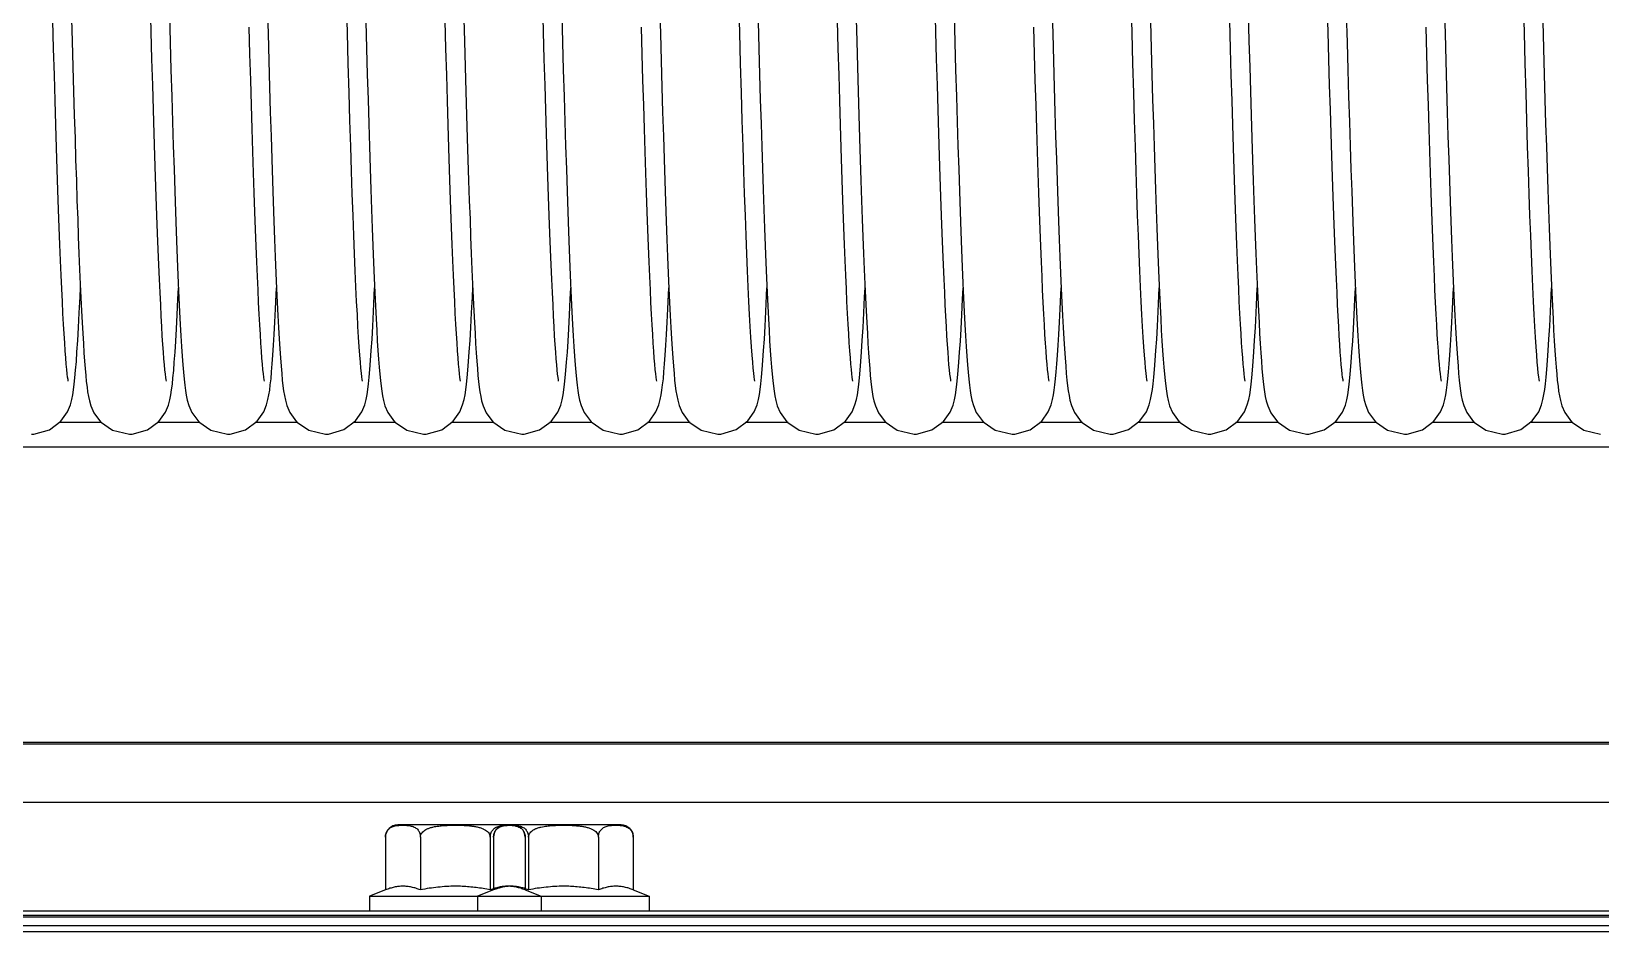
# Model space of a CAD drawing. Header units: millimetres. Extents: x 21899 to 38731, y -5425 to 3612.
# Drawn here: x 31833.5 to 31961.5, y -2806 to -2732.6 of the extents above; entities that cross this region are included whole.
import ezdxf

# ---------------------------------------------------------------- set-up
doc = ezdxf.new("R2010")
doc.units = ezdxf.units.MM

msp = doc.modelspace()

# ---------------------------------------------------------------- linework, layer by layer
at = {"color": 7, "linetype": 'Continuous'}
for p, q in [((31836.7, -2728.98), (31836.82, -2733.37)), ((31868.7, -2728.98), (31868.82, -2733.37)), ((31900.7, -2728.98), (31900.82, -2733.37)), ((31932.7, -2728.98), (31932.82, -2733.37)), ((31839.23, -2764.47), (31835.76, -2764.47)), ((31847.23, -2764.47), (31843.76, -2764.47)), ((31855.23, -2764.47), (31851.76, -2764.47)), ((31863.23, -2764.47), (31859.75, -2764.47)), ((31871.23, -2764.47), (31867.76, -2764.47)), ((31879.23, -2764.47), (31875.76, -2764.47)), ((31887.23, -2764.47), (31883.76, -2764.47)), ((31895.23, -2764.47), (31891.75, -2764.47)), ((31903.23, -2764.47), (31899.76, -2764.47)), ((31911.23, -2764.47), (31907.76, -2764.47)), ((31919.23, -2764.47), (31915.76, -2764.47)), ((31927.23, -2764.47), (31923.75, -2764.47)), ((31935.23, -2764.47), (31931.76, -2764.47)), ((31943.23, -2764.47), (31939.76, -2764.47)), ((31951.23, -2764.47), (31947.76, -2764.47)), ((31959.23, -2764.47), (31955.75, -2764.47)), ((32609.4, -2766.47), (31393.4, -2766.47)), ((34140.86, -2790.56), (31376.6, -2790.56)), ((34087.08, -2790.56), (31418.08, -2790.56)), ((34100.4, -2795.44), (31383.4, -2795.44)), ((31872.78, -2797.27), (31863.38, -2797.27)), ((31881.6, -2797.27), (31872.2, -2797.27)), ((31862.38, -2798.27), (31862.38, -2802.56)), ((31865.23, -2798.27), (31865.23, -2802.56)), ((31870.93, -2798.27), (31870.93, -2802.56)), ((31871.2, -2798.27), (31871.2, -2802.56)), ((31873.78, -2798.27), (31873.78, -2802.56)), ((31874.05, -2798.27), (31874.05, -2802.56)), ((31879.75, -2798.27), (31879.75, -2802.56)), ((31882.6, -2798.27), (31882.6, -2802.56)), ((31862.38, -2802.56), (31861.08, -2803.07)), ((31861.08, -2803.07), (31861.08, -2804.27)), ((31861.08, -2803.07), (31875.08, -2803.07)), ((31871.2, -2802.56), (31869.9, -2803.07)), ((31869.9, -2803.07), (31869.9, -2804.27)), ((31869.9, -2803.07), (31883.9, -2803.07)), ((31873.78, -2802.56), (31875.08, -2803.07)), ((31875.08, -2803.07), (31875.08, -2804.27)), ((31882.6, -2802.56), (31883.9, -2803.07)), ((31883.9, -2803.07), (31883.9, -2804.27)), ((31376.6, -2804.27), (34140.86, -2804.27)), ((31418.08, -2804.27), (34087.08, -2804.27)), ((31300.4, -2804.64), (34182.4, -2804.64)), ((31376.6, -2805.97), (34140.86, -2805.97)), ((31418.08, -2805.97), (34087.08, -2805.97))]:
    msp.add_line(p, q, dxfattribs=at)
at = {"color": 9, "linetype": 'Continuous'}
for p, q in [((34140.86, -2790.69), (31376.6, -2790.69)), ((34087.08, -2790.69), (31418.08, -2790.69)), ((31376.6, -2804.77), (34140.86, -2804.77)), ((31376.6, -2805.47), (34140.86, -2805.47)), ((31418.08, -2804.77), (34087.08, -2804.77)), ((31418.08, -2805.47), (34087.08, -2805.47))]:
    msp.add_line(p, q, dxfattribs=at)
at = {"color": 7, "linetype": 'Continuous'}
for points in [[(31860.51, -2761.09), (31860.49, -2760.97), (31860.46, -2760.75), (31860.42, -2760.44), (31860.38, -2760.04), (31860.34, -2759.55), (31860.29, -2758.97), (31860.24, -2758.29), (31860.19, -2757.51), (31860.14, -2756.64), (31860.09, -2755.66), (31860.03, -2754.59), (31859.98, -2753.4), (31859.92, -2752.11), (31859.86, -2750.72), (31859.8, -2749.21), (31859.74, -2747.58), (31859.68, -2745.83), (31859.62, -2743.97), (31859.55, -2741.97), (31859.49, -2739.85), (31859.42, -2737.59), (31859.35, -2735.2), (31859.28, -2732.67), (31859.2, -2730)], [(31892.51, -2761.09), (31892.49, -2760.97), (31892.46, -2760.75), (31892.42, -2760.44), (31892.38, -2760.04), (31892.34, -2759.55), (31892.29, -2758.97), (31892.24, -2758.29), (31892.19, -2757.51), (31892.14, -2756.64), (31892.09, -2755.66), (31892.03, -2754.59), (31891.98, -2753.4), (31891.92, -2752.11), (31891.86, -2750.72), (31891.8, -2749.21), (31891.74, -2747.58), (31891.68, -2745.83), (31891.62, -2743.97), (31891.55, -2741.97), (31891.49, -2739.85), (31891.42, -2737.59), (31891.35, -2735.2), (31891.28, -2732.67), (31891.2, -2730)], [(31924.51, -2761.09), (31924.49, -2760.97), (31924.46, -2760.75), (31924.42, -2760.44), (31924.38, -2760.04), (31924.34, -2759.55), (31924.29, -2758.97), (31924.24, -2758.29), (31924.19, -2757.51), (31924.14, -2756.64), (31924.09, -2755.66), (31924.03, -2754.59), (31923.98, -2753.4), (31923.92, -2752.11), (31923.86, -2750.72), (31923.8, -2749.21), (31923.74, -2747.58), (31923.68, -2745.83), (31923.62, -2743.97), (31923.55, -2741.97), (31923.49, -2739.85), (31923.42, -2737.59), (31923.35, -2735.2), (31923.28, -2732.67), (31923.2, -2730)], [(31956.51, -2761.09), (31956.49, -2760.97), (31956.46, -2760.75), (31956.42, -2760.44), (31956.38, -2760.04), (31956.34, -2759.55), (31956.29, -2758.97), (31956.24, -2758.29), (31956.19, -2757.51), (31956.14, -2756.64), (31956.09, -2755.66), (31956.03, -2754.59), (31955.98, -2753.4), (31955.92, -2752.11), (31955.86, -2750.72), (31955.8, -2749.21), (31955.74, -2747.58), (31955.68, -2745.83), (31955.62, -2743.97), (31955.55, -2741.97), (31955.49, -2739.85), (31955.42, -2737.59), (31955.35, -2735.2), (31955.28, -2732.67), (31955.2, -2730)], [(31844.51, -2761.09), (31844.49, -2760.99), (31844.46, -2760.8), (31844.43, -2760.53), (31844.39, -2760.18), (31844.35, -2759.77), (31844.31, -2759.28), (31844.27, -2758.73), (31844.23, -2758.1), (31844.18, -2757.41), (31844.14, -2756.64), (31844.09, -2755.79), (31844.05, -2754.87), (31844, -2753.87), (31843.95, -2752.78), (31843.9, -2751.62), (31843.85, -2750.36), (31843.8, -2749.02), (31843.74, -2747.58), (31843.69, -2746.05), (31843.63, -2744.43), (31843.58, -2742.71), (31843.52, -2740.89), (31843.46, -2738.97), (31843.4, -2736.95), (31843.34, -2734.83), (31843.28, -2732.6), (31843.21, -2730.27)], [(31844.76, -2731.14), (31844.83, -2733.47), (31844.89, -2735.72), (31844.95, -2737.88), (31845.02, -2739.95), (31845.08, -2741.92), (31845.14, -2743.8), (31845.2, -2745.59), (31845.26, -2747.28), (31845.31, -2748.88), (31845.37, -2750.38), (31845.43, -2751.78), (31845.48, -2753.09), (31845.54, -2754.31), (31845.59, -2755.43), (31845.65, -2756.47), (31845.7, -2757.41), (31845.75, -2758.27), (31845.81, -2759.05), (31845.86, -2759.75)], [(31852.74, -2730.45), (31852.81, -2732.76), (31852.87, -2734.99), (31852.93, -2737.12), (31852.99, -2739.17), (31853.05, -2741.12), (31853.11, -2742.99), (31853.17, -2744.76), (31853.23, -2746.45), (31853.28, -2748.04), (31853.34, -2749.54), (31853.39, -2750.96), (31853.45, -2752.29), (31853.5, -2753.53), (31853.56, -2754.68), (31853.61, -2755.75), (31853.66, -2756.73), (31853.71, -2757.63), (31853.77, -2758.45), (31853.82, -2759.2)], [(31876.51, -2761.09), (31876.49, -2760.99), (31876.46, -2760.8), (31876.43, -2760.53), (31876.39, -2760.18), (31876.35, -2759.77), (31876.31, -2759.28), (31876.27, -2758.73), (31876.23, -2758.1), (31876.18, -2757.41), (31876.14, -2756.64), (31876.09, -2755.79), (31876.05, -2754.87), (31876, -2753.87), (31875.95, -2752.78), (31875.9, -2751.62), (31875.85, -2750.36), (31875.8, -2749.02), (31875.74, -2747.58), (31875.69, -2746.05), (31875.63, -2744.43), (31875.58, -2742.71), (31875.52, -2740.89), (31875.46, -2738.97), (31875.4, -2736.95), (31875.34, -2734.83), (31875.28, -2732.6), (31875.21, -2730.27)], [(31876.76, -2731.14), (31876.83, -2733.47), (31876.89, -2735.72), (31876.95, -2737.88), (31877.02, -2739.95), (31877.08, -2741.92), (31877.14, -2743.8), (31877.2, -2745.59), (31877.26, -2747.28), (31877.31, -2748.88), (31877.37, -2750.38), (31877.43, -2751.78), (31877.48, -2753.09), (31877.54, -2754.31), (31877.59, -2755.43), (31877.65, -2756.47), (31877.7, -2757.41), (31877.75, -2758.27), (31877.81, -2759.05), (31877.86, -2759.75)], [(31884.74, -2730.45), (31884.81, -2732.76), (31884.87, -2734.99), (31884.93, -2737.12), (31884.99, -2739.17), (31885.05, -2741.12), (31885.11, -2742.99), (31885.17, -2744.76), (31885.23, -2746.45), (31885.28, -2748.04), (31885.34, -2749.54), (31885.39, -2750.96), (31885.45, -2752.29), (31885.5, -2753.53), (31885.56, -2754.68), (31885.61, -2755.75), (31885.66, -2756.73), (31885.71, -2757.63), (31885.77, -2758.45), (31885.82, -2759.2)], [(31908.51, -2761.09), (31908.49, -2760.99), (31908.46, -2760.8), (31908.43, -2760.53), (31908.39, -2760.18), (31908.35, -2759.77), (31908.31, -2759.28), (31908.27, -2758.73), (31908.23, -2758.1), (31908.18, -2757.41), (31908.14, -2756.64), (31908.09, -2755.79), (31908.05, -2754.87), (31908, -2753.87), (31907.95, -2752.78), (31907.9, -2751.62), (31907.85, -2750.36), (31907.8, -2749.02), (31907.74, -2747.58), (31907.69, -2746.05), (31907.63, -2744.43), (31907.58, -2742.71), (31907.52, -2740.89), (31907.46, -2738.97), (31907.4, -2736.95), (31907.34, -2734.83), (31907.28, -2732.6), (31907.21, -2730.27)], [(31908.76, -2731.14), (31908.83, -2733.47), (31908.89, -2735.72), (31908.95, -2737.88), (31909.02, -2739.95), (31909.08, -2741.92), (31909.14, -2743.8), (31909.2, -2745.59), (31909.26, -2747.28), (31909.31, -2748.88), (31909.37, -2750.38), (31909.43, -2751.78), (31909.48, -2753.09), (31909.54, -2754.31), (31909.59, -2755.43), (31909.65, -2756.47), (31909.7, -2757.41), (31909.75, -2758.27), (31909.81, -2759.05), (31909.86, -2759.75)], [(31916.74, -2730.45), (31916.81, -2732.76), (31916.87, -2734.99), (31916.93, -2737.12), (31916.99, -2739.17), (31917.05, -2741.12), (31917.11, -2742.99), (31917.17, -2744.76), (31917.23, -2746.45), (31917.28, -2748.04), (31917.34, -2749.54), (31917.39, -2750.96), (31917.45, -2752.29), (31917.5, -2753.53), (31917.56, -2754.68), (31917.61, -2755.75), (31917.66, -2756.73), (31917.71, -2757.63), (31917.77, -2758.45), (31917.82, -2759.2)], [(31940.51, -2761.09), (31940.49, -2760.99), (31940.46, -2760.8), (31940.43, -2760.53), (31940.39, -2760.18), (31940.35, -2759.77), (31940.31, -2759.28), (31940.27, -2758.73), (31940.23, -2758.1), (31940.18, -2757.41), (31940.14, -2756.64), (31940.09, -2755.79), (31940.05, -2754.87), (31940, -2753.87), (31939.95, -2752.78), (31939.9, -2751.62), (31939.85, -2750.36), (31939.8, -2749.02), (31939.74, -2747.58), (31939.69, -2746.05), (31939.63, -2744.43), (31939.58, -2742.71), (31939.52, -2740.89), (31939.46, -2738.97), (31939.4, -2736.95), (31939.34, -2734.83), (31939.28, -2732.6), (31939.21, -2730.27)], [(31940.76, -2731.14), (31940.83, -2733.47), (31940.89, -2735.72), (31940.95, -2737.88), (31941.02, -2739.95), (31941.08, -2741.92), (31941.14, -2743.8), (31941.2, -2745.59), (31941.26, -2747.28), (31941.31, -2748.88), (31941.37, -2750.38), (31941.43, -2751.78), (31941.48, -2753.09), (31941.54, -2754.31), (31941.59, -2755.43), (31941.65, -2756.47), (31941.7, -2757.41), (31941.75, -2758.27), (31941.81, -2759.05), (31941.86, -2759.75)], [(31948.74, -2730.45), (31948.81, -2732.76), (31948.87, -2734.99), (31948.93, -2737.12), (31948.99, -2739.17), (31949.05, -2741.12), (31949.11, -2742.99), (31949.17, -2744.76), (31949.23, -2746.45), (31949.28, -2748.04), (31949.34, -2749.54), (31949.39, -2750.96), (31949.45, -2752.29), (31949.5, -2753.53), (31949.56, -2754.68), (31949.61, -2755.75), (31949.66, -2756.73), (31949.71, -2757.63), (31949.77, -2758.45), (31949.82, -2759.2)], [(31836.51, -2761.09), (31836.49, -2760.97), (31836.46, -2760.77), (31836.43, -2760.49), (31836.39, -2760.13), (31836.35, -2759.7), (31836.31, -2759.19), (31836.26, -2758.62), (31836.22, -2757.97), (31836.17, -2757.24), (31836.13, -2756.44), (31836.08, -2755.57), (31836.03, -2754.61), (31835.98, -2753.57), (31835.93, -2752.45), (31835.88, -2751.25), (31835.83, -2749.96), (31835.78, -2748.57), (31835.72, -2747.09), (31835.67, -2745.52), (31835.61, -2743.84), (31835.56, -2742.07), (31835.5, -2740.19), (31835.44, -2738.21), (31835.38, -2736.14), (31835.31, -2733.97), (31835.25, -2731.72)], [(31852.51, -2761.09), (31852.49, -2760.98), (31852.46, -2760.78), (31852.43, -2760.5), (31852.39, -2760.14), (31852.35, -2759.72), (31852.31, -2759.22), (31852.27, -2758.64), (31852.22, -2758), (31852.18, -2757.29), (31852.13, -2756.5), (31852.08, -2755.63), (31852.04, -2754.69), (31851.99, -2753.66), (31851.94, -2752.56), (31851.89, -2751.37), (31851.84, -2750.1), (31851.78, -2748.74), (31851.73, -2747.28), (31851.68, -2745.74), (31851.62, -2744.1), (31851.57, -2742.36), (31851.51, -2740.52), (31851.45, -2738.58), (31851.39, -2736.55), (31851.33, -2734.43), (31851.26, -2732.22)], [(31860.78, -2731.78), (31860.84, -2733.98), (31860.9, -2736.1), (31860.96, -2738.14), (31861.02, -2740.1), (31861.08, -2741.97), (31861.14, -2743.76), (31861.19, -2745.47), (31861.25, -2747.09), (31861.3, -2748.62), (31861.36, -2750.06), (31861.41, -2751.42), (31861.47, -2752.69), (31861.52, -2753.87), (31861.57, -2754.98), (31861.62, -2756), (31861.67, -2756.94), (31861.72, -2757.8), (31861.77, -2758.59), (31861.82, -2759.3)], [(31868.51, -2761.09), (31868.49, -2760.97), (31868.46, -2760.77), (31868.43, -2760.49), (31868.39, -2760.13), (31868.35, -2759.7), (31868.31, -2759.19), (31868.26, -2758.62), (31868.22, -2757.97), (31868.17, -2757.24), (31868.13, -2756.44), (31868.08, -2755.57), (31868.03, -2754.61), (31867.98, -2753.57), (31867.93, -2752.45), (31867.88, -2751.25), (31867.83, -2749.96), (31867.78, -2748.57), (31867.72, -2747.09), (31867.67, -2745.52), (31867.61, -2743.84), (31867.56, -2742.07), (31867.5, -2740.19), (31867.44, -2738.21), (31867.38, -2736.14), (31867.31, -2733.97), (31867.25, -2731.72)], [(31884.51, -2761.09), (31884.49, -2760.98), (31884.46, -2760.78), (31884.43, -2760.5), (31884.39, -2760.14), (31884.35, -2759.72), (31884.31, -2759.22), (31884.27, -2758.64), (31884.22, -2758), (31884.18, -2757.29), (31884.13, -2756.5), (31884.08, -2755.63), (31884.04, -2754.69), (31883.99, -2753.66), (31883.94, -2752.56), (31883.89, -2751.37), (31883.84, -2750.1), (31883.78, -2748.74), (31883.73, -2747.28), (31883.68, -2745.74), (31883.62, -2744.1), (31883.57, -2742.36), (31883.51, -2740.52), (31883.45, -2738.58), (31883.39, -2736.55), (31883.33, -2734.43), (31883.26, -2732.22)], [(31892.78, -2731.78), (31892.84, -2733.98), (31892.9, -2736.1), (31892.96, -2738.14), (31893.02, -2740.1), (31893.08, -2741.97), (31893.14, -2743.76), (31893.19, -2745.47), (31893.25, -2747.09), (31893.3, -2748.62), (31893.36, -2750.06), (31893.41, -2751.42), (31893.47, -2752.69), (31893.52, -2753.87), (31893.57, -2754.98), (31893.62, -2756), (31893.67, -2756.94), (31893.72, -2757.8), (31893.77, -2758.59), (31893.82, -2759.3)], [(31900.51, -2761.09), (31900.49, -2760.97), (31900.46, -2760.77), (31900.43, -2760.49), (31900.39, -2760.13), (31900.35, -2759.7), (31900.31, -2759.19), (31900.26, -2758.62), (31900.22, -2757.97), (31900.17, -2757.24), (31900.13, -2756.44), (31900.08, -2755.57), (31900.03, -2754.61), (31899.98, -2753.57), (31899.93, -2752.45), (31899.88, -2751.25), (31899.83, -2749.96), (31899.78, -2748.57), (31899.72, -2747.09), (31899.67, -2745.52), (31899.61, -2743.84), (31899.56, -2742.07), (31899.5, -2740.19), (31899.44, -2738.21), (31899.38, -2736.14), (31899.31, -2733.97), (31899.25, -2731.72)], [(31916.51, -2761.09), (31916.49, -2760.98), (31916.46, -2760.78), (31916.43, -2760.5), (31916.39, -2760.14), (31916.35, -2759.72), (31916.31, -2759.22), (31916.27, -2758.64), (31916.22, -2758), (31916.18, -2757.29), (31916.13, -2756.5), (31916.08, -2755.63), (31916.04, -2754.69), (31915.99, -2753.66), (31915.94, -2752.56), (31915.89, -2751.37), (31915.84, -2750.1), (31915.78, -2748.74), (31915.73, -2747.28), (31915.68, -2745.74), (31915.62, -2744.1), (31915.57, -2742.36), (31915.51, -2740.52), (31915.45, -2738.58), (31915.39, -2736.55), (31915.33, -2734.43), (31915.26, -2732.22)], [(31924.78, -2731.78), (31924.84, -2733.98), (31924.9, -2736.1), (31924.96, -2738.14), (31925.02, -2740.1), (31925.08, -2741.97), (31925.14, -2743.76), (31925.19, -2745.47), (31925.25, -2747.09), (31925.3, -2748.62), (31925.36, -2750.06), (31925.41, -2751.42), (31925.47, -2752.69), (31925.52, -2753.87), (31925.57, -2754.98), (31925.62, -2756), (31925.67, -2756.94), (31925.72, -2757.8), (31925.77, -2758.59), (31925.82, -2759.3)], [(31932.51, -2761.09), (31932.49, -2760.97), (31932.46, -2760.77), (31932.43, -2760.49), (31932.39, -2760.13), (31932.35, -2759.7), (31932.31, -2759.19), (31932.26, -2758.62), (31932.22, -2757.97), (31932.17, -2757.24), (31932.13, -2756.44), (31932.08, -2755.57), (31932.03, -2754.61), (31931.98, -2753.57), (31931.93, -2752.45), (31931.88, -2751.25), (31931.83, -2749.96), (31931.78, -2748.57), (31931.72, -2747.09), (31931.67, -2745.52), (31931.61, -2743.84), (31931.56, -2742.07), (31931.5, -2740.19), (31931.44, -2738.21), (31931.38, -2736.14), (31931.31, -2733.97), (31931.25, -2731.72)], [(31948.51, -2761.09), (31948.49, -2760.98), (31948.46, -2760.78), (31948.43, -2760.5), (31948.39, -2760.14), (31948.35, -2759.72), (31948.31, -2759.22), (31948.27, -2758.64), (31948.22, -2758), (31948.18, -2757.29), (31948.13, -2756.5), (31948.08, -2755.63), (31948.04, -2754.69), (31947.99, -2753.66), (31947.94, -2752.56), (31947.89, -2751.37), (31947.84, -2750.1), (31947.78, -2748.74), (31947.73, -2747.28), (31947.68, -2745.74), (31947.62, -2744.1), (31947.57, -2742.36), (31947.51, -2740.52), (31947.45, -2738.58), (31947.39, -2736.55), (31947.33, -2734.43), (31947.26, -2732.22)], [(31956.78, -2731.78), (31956.84, -2733.98), (31956.9, -2736.1), (31956.96, -2738.14), (31957.02, -2740.1), (31957.08, -2741.97), (31957.14, -2743.76), (31957.19, -2745.47), (31957.25, -2747.09), (31957.3, -2748.62), (31957.36, -2750.06), (31957.41, -2751.42), (31957.47, -2752.69), (31957.52, -2753.87), (31957.57, -2754.98), (31957.62, -2756), (31957.67, -2756.94), (31957.72, -2757.8), (31957.77, -2758.59), (31957.82, -2759.3)], [(31836.82, -2733.37), (31836.88, -2735.46), (31836.94, -2737.48), (31837, -2739.41), (31837.06, -2741.27), (31837.11, -2743.05), (31837.17, -2744.74), (31837.22, -2746.35), (31837.28, -2747.88), (31837.33, -2749.33), (31837.38, -2750.69), (31837.44, -2751.98), (31837.49, -2753.18), (31837.54, -2754.3), (31837.59, -2755.35), (31837.64, -2756.31), (31837.69, -2757.21), (31837.74, -2758.03), (31837.79, -2758.78), (31837.84, -2759.46), (31837.88, -2760.07), (31837.93, -2760.63), (31837.98, -2761.12), (31838.04, -2761.57), (31838.09, -2761.97), (31838.15, -2762.34), (31838.23, -2762.7), (31838.35, -2763.11), (31838.59, -2763.67), (31839.15, -2764.41), (31840.13, -2765.1), (31841.5, -2765.41)], [(31868.82, -2733.37), (31868.88, -2735.46), (31868.94, -2737.48), (31869, -2739.41), (31869.06, -2741.27), (31869.11, -2743.05), (31869.17, -2744.74), (31869.22, -2746.35), (31869.28, -2747.88), (31869.33, -2749.33), (31869.38, -2750.69), (31869.44, -2751.98), (31869.49, -2753.18), (31869.54, -2754.3), (31869.59, -2755.35), (31869.64, -2756.31), (31869.69, -2757.21), (31869.74, -2758.03), (31869.79, -2758.78), (31869.84, -2759.46), (31869.88, -2760.07), (31869.93, -2760.63), (31869.98, -2761.12), (31870.04, -2761.57), (31870.09, -2761.97), (31870.15, -2762.34), (31870.23, -2762.7), (31870.35, -2763.11), (31870.59, -2763.67), (31871.15, -2764.41), (31872.13, -2765.1), (31873.5, -2765.41)], [(31900.82, -2733.37), (31900.88, -2735.46), (31900.94, -2737.48), (31901, -2739.41), (31901.06, -2741.27), (31901.11, -2743.05), (31901.17, -2744.74), (31901.22, -2746.35), (31901.28, -2747.88), (31901.33, -2749.33), (31901.38, -2750.69), (31901.44, -2751.98), (31901.49, -2753.18), (31901.54, -2754.3), (31901.59, -2755.35), (31901.64, -2756.31), (31901.69, -2757.21), (31901.74, -2758.03), (31901.79, -2758.78), (31901.84, -2759.46), (31901.88, -2760.07), (31901.93, -2760.63), (31901.98, -2761.12), (31902.04, -2761.57), (31902.09, -2761.97), (31902.15, -2762.34), (31902.23, -2762.7), (31902.35, -2763.11), (31902.59, -2763.67), (31903.15, -2764.41), (31904.13, -2765.1), (31905.5, -2765.41)], [(31932.82, -2733.37), (31932.88, -2735.46), (31932.94, -2737.48), (31933, -2739.41), (31933.06, -2741.27), (31933.11, -2743.05), (31933.17, -2744.74), (31933.22, -2746.35), (31933.28, -2747.88), (31933.33, -2749.33), (31933.38, -2750.69), (31933.44, -2751.98), (31933.49, -2753.18), (31933.54, -2754.3), (31933.59, -2755.35), (31933.64, -2756.31), (31933.69, -2757.21), (31933.74, -2758.03), (31933.79, -2758.78), (31933.84, -2759.46), (31933.88, -2760.07), (31933.93, -2760.63), (31933.98, -2761.12), (31934.04, -2761.57), (31934.09, -2761.97), (31934.15, -2762.34), (31934.23, -2762.7), (31934.35, -2763.11), (31934.59, -2763.67), (31935.15, -2764.41), (31936.13, -2765.1), (31937.5, -2765.41)], [(31837.17, -2759.5), (31837.22, -2758.69), (31837.28, -2757.77), (31837.34, -2756.71), (31837.41, -2755.53), (31837.47, -2754.21), (31837.5, -2753.49)], [(31845.16, -2759.54), (31845.22, -2758.74), (31845.28, -2757.84), (31845.34, -2756.83), (31845.4, -2755.69), (31845.46, -2754.42), (31845.5, -2753.49)], [(31853.15, -2759.69), (31853.2, -2758.97), (31853.26, -2758.17), (31853.31, -2757.28), (31853.37, -2756.29), (31853.42, -2755.2), (31853.48, -2754.02), (31853.5, -2753.49)], [(31861.17, -2759.42), (31861.23, -2758.6), (31861.29, -2757.66), (31861.35, -2756.61), (31861.41, -2755.42), (31861.47, -2754.1), (31861.5, -2753.49)], [(31869.17, -2759.5), (31869.22, -2758.69), (31869.28, -2757.77), (31869.34, -2756.71), (31869.41, -2755.53), (31869.47, -2754.21), (31869.5, -2753.49)], [(31877.16, -2759.54), (31877.22, -2758.74), (31877.28, -2757.84), (31877.34, -2756.83), (31877.4, -2755.69), (31877.46, -2754.42), (31877.5, -2753.49)], [(31885.15, -2759.69), (31885.2, -2758.97), (31885.26, -2758.17), (31885.31, -2757.28), (31885.37, -2756.29), (31885.42, -2755.2), (31885.48, -2754.02), (31885.5, -2753.49)], [(31893.17, -2759.42), (31893.23, -2758.6), (31893.29, -2757.66), (31893.35, -2756.61), (31893.41, -2755.42), (31893.47, -2754.1), (31893.5, -2753.49)], [(31901.17, -2759.5), (31901.22, -2758.69), (31901.28, -2757.77), (31901.34, -2756.71), (31901.41, -2755.53), (31901.47, -2754.21), (31901.5, -2753.49)], [(31909.16, -2759.54), (31909.22, -2758.74), (31909.28, -2757.84), (31909.34, -2756.83), (31909.4, -2755.69), (31909.46, -2754.42), (31909.5, -2753.49)], [(31917.15, -2759.69), (31917.2, -2758.97), (31917.26, -2758.17), (31917.31, -2757.28), (31917.37, -2756.29), (31917.42, -2755.2), (31917.48, -2754.02), (31917.5, -2753.49)], [(31925.17, -2759.42), (31925.23, -2758.6), (31925.29, -2757.66), (31925.35, -2756.61), (31925.41, -2755.42), (31925.47, -2754.1), (31925.5, -2753.49)], [(31933.17, -2759.5), (31933.22, -2758.69), (31933.28, -2757.77), (31933.34, -2756.71), (31933.41, -2755.53), (31933.47, -2754.21), (31933.5, -2753.49)], [(31941.16, -2759.54), (31941.22, -2758.74), (31941.28, -2757.84), (31941.34, -2756.83), (31941.4, -2755.69), (31941.46, -2754.42), (31941.5, -2753.49)], [(31949.15, -2759.69), (31949.2, -2758.97), (31949.26, -2758.17), (31949.31, -2757.28), (31949.37, -2756.29), (31949.42, -2755.2), (31949.48, -2754.02), (31949.5, -2753.49)], [(31957.17, -2759.42), (31957.23, -2758.6), (31957.29, -2757.66), (31957.35, -2756.61), (31957.41, -2755.42), (31957.47, -2754.1), (31957.5, -2753.49)], [(31833.5, -2765.41), (31833.71, -2765.41), (31834.97, -2765.05), (31835.91, -2764.36), (31836.45, -2763.6), (31836.68, -2763.03), (31836.8, -2762.6), (31836.88, -2762.2), (31836.94, -2761.79), (31837, -2761.33), (31837.05, -2760.81), (31837.11, -2760.2), (31837.17, -2759.5)], [(31841.5, -2765.41), (31841.71, -2765.41), (31842.96, -2765.06), (31843.9, -2764.37), (31844.44, -2763.62), (31844.68, -2763.04), (31844.8, -2762.61), (31844.87, -2762.22), (31844.94, -2761.81), (31845, -2761.35), (31845.05, -2760.83), (31845.11, -2760.23), (31845.16, -2759.54)], [(31853.82, -2759.2), (31853.87, -2759.86), (31853.92, -2760.46), (31853.97, -2761), (31854.02, -2761.47), (31854.08, -2761.89), (31854.14, -2762.27), (31854.22, -2762.65), (31854.34, -2763.08), (31854.58, -2763.65), (31855.14, -2764.41), (31856.13, -2765.1), (31857.5, -2765.41)], [(31857.5, -2765.41), (31857.73, -2765.41), (31858.99, -2765.04), (31859.93, -2764.34), (31860.46, -2763.58), (31860.69, -2763.01), (31860.8, -2762.58), (31860.88, -2762.18), (31860.94, -2761.76), (31861, -2761.3), (31861.06, -2760.76), (31861.11, -2760.14), (31861.17, -2759.42)], [(31861.82, -2759.3), (31861.87, -2759.95), (31861.92, -2760.53), (31861.97, -2761.04), (31862.03, -2761.51), (31862.08, -2761.92), (31862.14, -2762.29), (31862.22, -2762.67), (31862.34, -2763.09), (31862.58, -2763.65), (31863.13, -2764.4), (31864.12, -2765.09), (31865.5, -2765.41)], [(31865.5, -2765.41), (31865.71, -2765.41), (31866.97, -2765.05), (31867.91, -2764.36), (31868.45, -2763.6), (31868.68, -2763.03), (31868.8, -2762.6), (31868.88, -2762.2), (31868.94, -2761.79), (31869, -2761.33), (31869.05, -2760.81), (31869.11, -2760.2), (31869.17, -2759.5)], [(31873.5, -2765.41), (31873.71, -2765.41), (31874.96, -2765.06), (31875.9, -2764.37), (31876.44, -2763.62), (31876.68, -2763.04), (31876.8, -2762.61), (31876.87, -2762.22), (31876.94, -2761.81), (31877, -2761.35), (31877.05, -2760.83), (31877.11, -2760.23), (31877.16, -2759.54)], [(31885.82, -2759.2), (31885.87, -2759.86), (31885.92, -2760.46), (31885.97, -2761), (31886.02, -2761.47), (31886.08, -2761.89), (31886.14, -2762.27), (31886.22, -2762.65), (31886.34, -2763.08), (31886.58, -2763.65), (31887.14, -2764.41), (31888.13, -2765.1), (31889.5, -2765.41)], [(31889.5, -2765.41), (31889.73, -2765.41), (31890.99, -2765.04), (31891.93, -2764.34), (31892.46, -2763.58), (31892.69, -2763.01), (31892.8, -2762.58), (31892.88, -2762.18), (31892.94, -2761.76), (31893, -2761.3), (31893.06, -2760.76), (31893.11, -2760.14), (31893.17, -2759.42)], [(31893.82, -2759.3), (31893.87, -2759.95), (31893.92, -2760.53), (31893.97, -2761.04), (31894.03, -2761.51), (31894.08, -2761.92), (31894.14, -2762.29), (31894.22, -2762.67), (31894.34, -2763.09), (31894.58, -2763.65), (31895.13, -2764.4), (31896.12, -2765.09), (31897.5, -2765.41)], [(31897.5, -2765.41), (31897.71, -2765.41), (31898.97, -2765.05), (31899.91, -2764.36), (31900.45, -2763.6), (31900.68, -2763.03), (31900.8, -2762.6), (31900.88, -2762.2), (31900.94, -2761.79), (31901, -2761.33), (31901.05, -2760.81), (31901.11, -2760.2), (31901.17, -2759.5)], [(31905.5, -2765.41), (31905.71, -2765.41), (31906.96, -2765.06), (31907.9, -2764.37), (31908.44, -2763.62), (31908.68, -2763.04), (31908.8, -2762.61), (31908.87, -2762.22), (31908.94, -2761.81), (31909, -2761.35), (31909.05, -2760.83), (31909.11, -2760.23), (31909.16, -2759.54)], [(31917.82, -2759.2), (31917.87, -2759.86), (31917.92, -2760.46), (31917.97, -2761), (31918.02, -2761.47), (31918.08, -2761.89), (31918.14, -2762.27), (31918.22, -2762.65), (31918.34, -2763.08), (31918.58, -2763.65), (31919.14, -2764.41), (31920.13, -2765.1), (31921.5, -2765.41)], [(31921.5, -2765.41), (31921.73, -2765.41), (31922.99, -2765.04), (31923.93, -2764.34), (31924.46, -2763.58), (31924.69, -2763.01), (31924.8, -2762.58), (31924.88, -2762.18), (31924.94, -2761.76), (31925, -2761.3), (31925.06, -2760.76), (31925.11, -2760.14), (31925.17, -2759.42)], [(31925.82, -2759.3), (31925.87, -2759.95), (31925.92, -2760.53), (31925.97, -2761.04), (31926.03, -2761.51), (31926.08, -2761.92), (31926.14, -2762.29), (31926.22, -2762.67), (31926.34, -2763.09), (31926.58, -2763.65), (31927.13, -2764.4), (31928.12, -2765.09), (31929.5, -2765.41)], [(31929.5, -2765.41), (31929.71, -2765.41), (31930.97, -2765.05), (31931.91, -2764.36), (31932.45, -2763.6), (31932.68, -2763.03), (31932.8, -2762.6), (31932.88, -2762.2), (31932.94, -2761.79), (31933, -2761.33), (31933.05, -2760.81), (31933.11, -2760.2), (31933.17, -2759.5)], [(31937.5, -2765.41), (31937.71, -2765.41), (31938.96, -2765.06), (31939.9, -2764.37), (31940.44, -2763.62), (31940.68, -2763.04), (31940.8, -2762.61), (31940.87, -2762.22), (31940.94, -2761.81), (31941, -2761.35), (31941.05, -2760.83), (31941.11, -2760.23), (31941.16, -2759.54)], [(31949.82, -2759.2), (31949.87, -2759.86), (31949.92, -2760.46), (31949.97, -2761), (31950.02, -2761.47), (31950.08, -2761.89), (31950.14, -2762.27), (31950.22, -2762.65), (31950.34, -2763.08), (31950.58, -2763.65), (31951.14, -2764.41), (31952.13, -2765.1), (31953.5, -2765.41)], [(31953.5, -2765.41), (31953.73, -2765.41), (31954.99, -2765.04), (31955.93, -2764.34), (31956.46, -2763.58), (31956.69, -2763.01), (31956.8, -2762.58), (31956.88, -2762.18), (31956.94, -2761.76), (31957, -2761.3), (31957.06, -2760.76), (31957.11, -2760.14), (31957.17, -2759.42)], [(31957.82, -2759.3), (31957.87, -2759.95), (31957.92, -2760.53), (31957.97, -2761.04), (31958.03, -2761.51), (31958.08, -2761.92), (31958.14, -2762.29), (31958.22, -2762.67), (31958.34, -2763.09), (31958.58, -2763.65), (31959.13, -2764.4), (31960.12, -2765.09), (31961.5, -2765.41)], [(31845.86, -2759.75), (31845.91, -2760.37), (31845.96, -2760.92), (31846.02, -2761.41), (31846.07, -2761.85), (31846.14, -2762.24), (31846.21, -2762.63), (31846.34, -2763.07), (31846.58, -2763.65), (31847.15, -2764.41), (31848.13, -2765.1), (31849.5, -2765.41)], [(31849.5, -2765.41), (31849.72, -2765.41), (31850.97, -2765.05), (31851.91, -2764.35), (31852.45, -2763.6), (31852.68, -2763.03), (31852.8, -2762.6), (31852.87, -2762.22), (31852.94, -2761.82), (31852.99, -2761.38), (31853.05, -2760.89), (31853.1, -2760.33), (31853.15, -2759.69)], [(31877.86, -2759.75), (31877.91, -2760.37), (31877.96, -2760.92), (31878.02, -2761.41), (31878.07, -2761.85), (31878.14, -2762.24), (31878.21, -2762.63), (31878.34, -2763.07), (31878.58, -2763.65), (31879.15, -2764.41), (31880.13, -2765.1), (31881.5, -2765.41)], [(31881.5, -2765.41), (31881.72, -2765.41), (31882.97, -2765.05), (31883.91, -2764.35), (31884.45, -2763.6), (31884.68, -2763.03), (31884.8, -2762.6), (31884.87, -2762.22), (31884.94, -2761.82), (31884.99, -2761.38), (31885.05, -2760.89), (31885.1, -2760.33), (31885.15, -2759.69)], [(31909.86, -2759.75), (31909.91, -2760.37), (31909.96, -2760.92), (31910.02, -2761.41), (31910.07, -2761.85), (31910.14, -2762.24), (31910.21, -2762.63), (31910.34, -2763.07), (31910.58, -2763.65), (31911.15, -2764.41), (31912.13, -2765.1), (31913.5, -2765.41)], [(31913.5, -2765.41), (31913.72, -2765.41), (31914.97, -2765.05), (31915.91, -2764.35), (31916.45, -2763.6), (31916.68, -2763.03), (31916.8, -2762.6), (31916.87, -2762.22), (31916.94, -2761.82), (31916.99, -2761.38), (31917.05, -2760.89), (31917.1, -2760.33), (31917.15, -2759.69)], [(31941.86, -2759.75), (31941.91, -2760.37), (31941.96, -2760.92), (31942.02, -2761.41), (31942.07, -2761.85), (31942.14, -2762.24), (31942.21, -2762.63), (31942.34, -2763.07), (31942.58, -2763.65), (31943.15, -2764.41), (31944.13, -2765.1), (31945.5, -2765.41)], [(31945.5, -2765.41), (31945.72, -2765.41), (31946.97, -2765.05), (31947.91, -2764.35), (31948.45, -2763.6), (31948.68, -2763.03), (31948.8, -2762.6), (31948.87, -2762.22), (31948.94, -2761.82), (31948.99, -2761.38), (31949.05, -2760.89), (31949.1, -2760.33), (31949.15, -2759.69)]]:
    msp.add_lwpolyline(points, dxfattribs=at)
for centre, start, end in [((31863.38, -2798.27), 90, 180), ((31872.2, -2798.27), 90, 180), ((31872.78, -2798.27), 0, 90), ((31881.6, -2798.27), 0, 90)]:
    msp.add_arc(centre, 1, start, end, dxfattribs=at)
for points, start_tangent, end_tangent in [([(31862.38, -2798.27), (31862.39, -2798.12), (31862.4, -2798.07)], (0, 1), (0.196493, 0.980505)), ([(31862.4, -2798.07), (31862.42, -2798.01)], (0.196493, 0.980505), (0.259097, 0.965851)), ([(31862.42, -2798.01), (31862.43, -2797.96), (31862.46, -2797.89)], (0.259097, 0.965851), (0.393606, 0.919279)), ([(31862.46, -2797.89), (31862.49, -2797.82), (31862.58, -2797.69), (31862.68, -2797.58), (31862.8, -2797.49), (31862.94, -2797.42), (31863.09, -2797.37), (31863.27, -2797.33), (31863.39, -2797.32)], (0.393606, 0.919279), (0.994208, 0.10747)), ([(31863.39, -2797.32), (31863.48, -2797.31), (31863.7, -2797.3), (31863.92, -2797.3), (31864.13, -2797.31), (31864.32, -2797.33), (31864.49, -2797.36), (31864.65, -2797.41), (31864.8, -2797.48), (31864.93, -2797.57), (31865.04, -2797.69), (31865.12, -2797.81), (31865.18, -2797.96), (31865.22, -2798.12), (31865.23, -2798.27)], (0.994208, 0.10747), (0, -1)), ([(31865.23, -2798.27), (31865.25, -2798.12), (31865.32, -2797.98), (31865.43, -2797.84), (31865.59, -2797.71), (31865.78, -2797.6), (31866.01, -2797.51), (31866.25, -2797.44), (31866.5, -2797.39), (31866.73, -2797.36), (31866.94, -2797.34), (31867.14, -2797.32), (31867.33, -2797.31), (31867.52, -2797.3), (31867.71, -2797.3), (31867.9, -2797.3), (31868.08, -2797.3)], (0, 1), (1, 0)), ([(31868.08, -2797.3), (31868.37, -2797.3), (31868.66, -2797.3), (31868.95, -2797.32), (31869.23, -2797.34), (31869.51, -2797.37), (31869.8, -2797.42), (31870.09, -2797.49), (31870.34, -2797.58), (31870.55, -2797.69), (31870.72, -2797.82), (31870.84, -2797.97), (31870.91, -2798.12), (31870.93, -2798.27)], (1, 0), (0, -1)), ([(31870.93, -2798.27), (31870.94, -2798.12), (31870.98, -2797.96), (31871.04, -2797.82), (31871.13, -2797.69), (31871.23, -2797.58), (31871.35, -2797.49), (31871.49, -2797.42), (31871.65, -2797.37), (31871.82, -2797.33), (31872, -2797.31), (31872.2, -2797.3), (31872.39, -2797.3), (31872.57, -2797.3), (31872.73, -2797.31), (31872.88, -2797.33), (31873.03, -2797.36), (31873.19, -2797.41), (31873.34, -2797.48), (31873.47, -2797.57), (31873.58, -2797.68), (31873.67, -2797.81), (31873.73, -2797.96), (31873.77, -2798.12), (31873.78, -2798.27)], (0, 1), (0, -1)), ([(31871.2, -2798.27), (31871.21, -2798.12), (31871.22, -2798.07)], (0, 1), (0.196493, 0.980505)), ([(31871.22, -2798.07), (31871.23, -2798.01)], (0.196493, 0.980505), (0.259097, 0.965851)), ([(31871.23, -2798.01), (31871.25, -2797.96), (31871.28, -2797.89)], (0.259097, 0.965851), (0.393606, 0.919279)), ([(31871.28, -2797.89), (31871.31, -2797.82), (31871.4, -2797.69), (31871.5, -2797.58), (31871.62, -2797.49), (31871.75, -2797.42), (31871.91, -2797.37), (31872.09, -2797.33), (31872.21, -2797.32)], (0.393606, 0.919279), (0.994208, 0.10747)), ([(31872.21, -2797.32), (31872.3, -2797.31), (31872.52, -2797.3), (31872.74, -2797.3), (31872.95, -2797.31), (31873.14, -2797.33), (31873.31, -2797.36), (31873.47, -2797.41), (31873.62, -2797.48), (31873.75, -2797.57), (31873.85, -2797.69), (31873.94, -2797.81), (31874, -2797.96), (31874.04, -2798.12), (31874.05, -2798.27)], (0.994208, 0.10747), (0, -1)), ([(31874.05, -2798.27), (31874.07, -2798.12), (31874.14, -2797.98), (31874.25, -2797.84), (31874.41, -2797.71), (31874.6, -2797.6), (31874.82, -2797.51), (31875.07, -2797.44), (31875.32, -2797.39), (31875.55, -2797.36), (31875.76, -2797.34), (31875.96, -2797.32), (31876.15, -2797.31), (31876.34, -2797.3), (31876.53, -2797.3), (31876.71, -2797.3), (31876.9, -2797.3)], (0, 1), (1, 0)), ([(31876.9, -2797.3), (31877.19, -2797.3), (31877.48, -2797.3), (31877.76, -2797.32), (31878.05, -2797.34), (31878.33, -2797.37), (31878.62, -2797.42), (31878.9, -2797.49), (31879.16, -2797.58), (31879.37, -2797.69), (31879.54, -2797.82), (31879.66, -2797.97), (31879.73, -2798.12), (31879.75, -2798.27)], (1, 0), (0, -1)), ([(31879.75, -2798.27), (31879.76, -2798.12), (31879.8, -2797.96), (31879.86, -2797.82), (31879.94, -2797.69), (31880.05, -2797.58), (31880.17, -2797.49), (31880.31, -2797.42), (31880.47, -2797.37), (31880.64, -2797.33), (31880.82, -2797.31), (31881.01, -2797.3), (31881.21, -2797.3), (31881.38, -2797.3), (31881.54, -2797.31), (31881.7, -2797.33), (31881.85, -2797.36), (31882, -2797.41), (31882.16, -2797.48), (31882.29, -2797.57), (31882.4, -2797.68), (31882.49, -2797.81), (31882.55, -2797.96), (31882.59, -2798.12), (31882.6, -2798.27)], (0, 1), (0, -1)), ([(31865.23, -2802.56), (31864.87, -2802.44), (31864.51, -2802.34), (31864.16, -2802.29), (31863.81, -2802.27), (31863.45, -2802.29), (31863.1, -2802.34), (31862.75, -2802.44), (31862.38, -2802.56)], (-0.932391, 0.361452), (-0.932391, -0.361452)), ([(31868.08, -2802.27), (31867.37, -2802.29), (31866.66, -2802.35), (31865.96, -2802.44), (31865.23, -2802.56)], (-1, 0), (-0.981728, -0.190289)), ([(31870.93, -2802.56), (31870.35, -2802.46), (31869.78, -2802.38), (31869.22, -2802.32), (31868.65, -2802.28), (31868.08, -2802.27)], (-0.981728, 0.190289), (-1, 0)), ([(31873.78, -2802.56), (31873.42, -2802.44), (31873.06, -2802.34), (31872.71, -2802.29), (31872.36, -2802.27), (31872, -2802.29), (31871.65, -2802.34), (31871.3, -2802.44), (31870.93, -2802.56)], (-0.932391, 0.361452), (-0.932391, -0.361452)), ([(31874.05, -2802.56), (31873.69, -2802.44), (31873.33, -2802.34), (31872.98, -2802.29), (31872.63, -2802.27), (31872.27, -2802.29), (31871.92, -2802.34), (31871.57, -2802.44), (31871.2, -2802.56)], (-0.932391, 0.361452), (-0.932391, -0.361452)), ([(31876.9, -2802.27), (31876.19, -2802.29), (31875.48, -2802.35), (31874.77, -2802.44), (31874.05, -2802.56)], (-1, 0), (-0.981728, -0.190289)), ([(31879.75, -2802.56), (31879.17, -2802.46), (31878.6, -2802.38), (31878.03, -2802.32), (31877.47, -2802.28), (31876.9, -2802.27)], (-0.981728, 0.190289), (-1, 0)), ([(31882.6, -2802.56), (31882.24, -2802.44), (31881.88, -2802.34), (31881.53, -2802.29), (31881.18, -2802.27), (31880.82, -2802.29), (31880.47, -2802.34), (31880.12, -2802.44), (31879.75, -2802.56)], (-0.932391, 0.361452), (-0.932391, -0.361452))]:
    msp.add_spline(points, degree=3, dxfattribs=dict(at, start_tangent=start_tangent, end_tangent=end_tangent))

doc.saveas('drawing.dxf')
